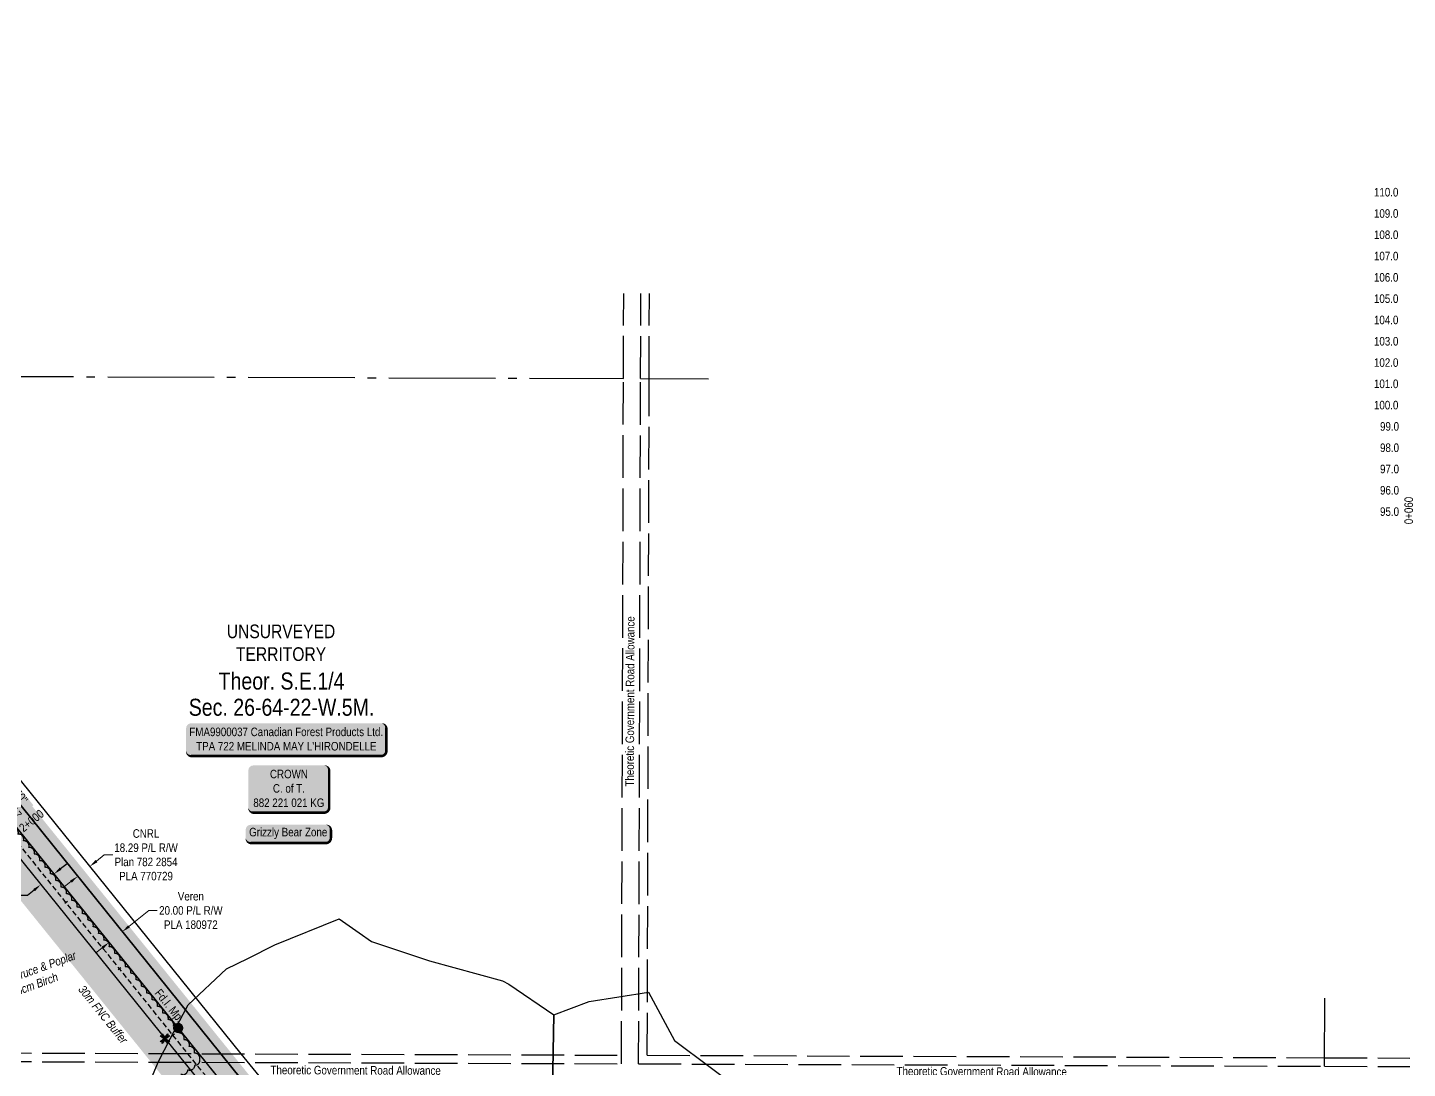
# Model space of a CAD drawing. Extents: x 481557 to 490744, y 6043801 to 6052728.
# Drawn here: x 486218 to 487837, y 6045832 to 6047053 of the extents above; entities that cross this region are included whole.
import ezdxf
from ezdxf.enums import TextEntityAlignment as Align

# ---------------------------------------------------------------- set-up
doc = ezdxf.new("R2010")
doc.units = 0
doc.header["$LTSCALE"] = 5
doc.header["$PDSIZE"] = 5
for name, pattern in [('0', [1, 1, 0]), ('foc-QUARTERLINE', [33, 25, -3, 2, -3]), ('foc-TIELINE', [1.875, 1.25, -0.625]), ('foc-UNSURVEYED', [12.5, 10, -2.5])]:
    doc.linetypes.add(name, pattern=pattern)
doc.layers.get('Defpoints').update_dxf_attribs({"color": 9})
for name, color, linetype in [('AS-OWNER', 7, 'Continuous'), ('AS-SURFACE IMPACT', 7, 'Continuous'), ('C-RW', 13, 'Continuous'), ('C-SYMBOL', 7, 'Continuous'), ('F-RW', 190, 'Continuous'), ('L-BD', 7, 'Continuous'), ('L-MON', 1, 'Continuous'), ('L-QSEC', 8, 'foc-QUARTERLINE'), ('L-ROAD-T', 7, 'Continuous'), ('L-UNS-T', 3, 'Continuous'), ('L-USEC', 7, 'foc-UNSURVEYED'), ('P-BUFFER-H 30m', 51, 'Continuous'), ('P-BUFFER-T', 40, 'Continuous'), ('P-PROPOSED', 10, 'Continuous'), ('P-PROPOSED-H', 21, 'Continuous'), ('P-TEMP-H', 41, 'Continuous'), ('P-TXT', 4, 'Continuous'), ('S-T7', 7, 'Continuous'), ('T-BUSH', 110, '0'), ('T-BUSH-T', 110, 'Continuous'), ('T-TIE', 201, 'foc-TIELINE'), ('WETLAND', 143, 'Continuous')]:
    doc.layers.add(name, color=color, linetype=linetype)
doc.layers.add('C-AR-T', color=13, linetype='Continuous', lineweight=9)
doc.layers.add('F-RW-T', color=190, linetype='Continuous', lineweight=9)
doc.styles.add('100L', font='ARIALN.TTF', dxfattribs={"height": 11})
doc.styles.add('175L', font='ARIALN.TTF', dxfattribs={"height": 20})
doc.styles.add('80', font='ARIALN.TTF', dxfattribs={"height": 10})
doc.styles.add('80CG', font='ARIALN.TTF', dxfattribs={"height": 10})
doc.styles.add('80L', font='ARIALN.TTF', dxfattribs={"height": 10})
doc.styles.add('80LS', font='ARIALNI.TTF', dxfattribs={"height": 10})
doc.dimstyles.new('Compass 5 000', dxfattribs={"dimscale": 5, "dimtxt": 9, "dimasz": 2, "dimexe": 0.2, "dimexo": 0.0625, "dimgap": 0.5, "dimtad": 0, "dimtih": 1, "dimtoh": 1, "dimzin": 0, "dimdsep": 46, "dimtxsty": '80CG', "dimcen": 0.1, "dimse1": 1, "dimse2": 1, "dimclrd": 256, "dimclrt": 256, "dimaunit": 1, "dimadec": 4, "dimazin": 0, "dimtfac": 0.06, "dimtofl": 0, "dimtmove": 0, "dimatfit": 1, "dimfxl": 0.2, "dimtolj": 1, "dimtzin": 0, "dimlwd": -1, "dimarcsym": 0})

# ---------------------------------------------------------------- blocks, each defined once
blk = doc.blocks.new('*U75')
h = blk.add_hatch(color=255)
edge = h.paths.add_edge_path()
edge.add_line((-111.5, -20), (111.5, -20))
edge.add_arc((111.5, -14), 6, 270, 360)
edge.add_line((117.5, -14), (117.5, 12.5))
edge.add_arc((111.5, 12.5), 6, 0, 90)
edge.add_line((111.5, 18.5), (-111.5, 18.5))
edge.add_arc((-111.5, 12.5), 6, 90, 180)
edge.add_line((-117.5, 12.5), (-117.5, -14))
edge.add_arc((-111.5, -14), 6, 180, 270)
at = {"color": 44, "flags": 128}
blk.add_lwpolyline([(-111.5, -20, 3, 3, 0), (111.5, -20, 3, 3, 0.414214), (117.5, -14, 3, 3, 0), (117.5, 12.5, 3, 0, 0.414214), (111.5, 18.5, 0, 0, 0), (-111.5, 18.5, 0, 0, 0.414214), (-117.5, 12.5, 0, 0, 0), (-117.5, -14, 0, 3, 0.414214)], format="xyseb", close=True, dxfattribs=at)
at = {"color": 44, "style": '80'}
blk.add_attdef('ENTER_TEXT_001', (-36, -5), '', height=10, dxfattribs=at)
blk = doc.blocks.new('*D66')
at = {"layer": 'C-AR-T', "transparency": 16777216}
for p, q in [((486337.2, 6045998.3), (486360.4, 6046016.9)), ((486360.4, 6046016.9), (486370.4, 6046016.9)), ((486306, 6045973.1), (486298.2, 6045966.8))]:
    blk.add_line(p, q, dxfattribs=at)
for points in [[(486336.2, 6045999.5), (486338.3, 6045997), (486329.5, 6045992)], [(486305, 6045974.4), (486307.1, 6045971.8), (486313.8, 6045979.4)]]:
    blk.add_solid(points, dxfattribs=at)
at = {"layer": 'Defpoints', "color": 0, "transparency": 16777216}
for p in [(486264.1, 6046041.1), (486279.7, 6046053.7), (486313.8, 6045979.4)]:
    blk.add_point(p, dxfattribs=at)
at = {"layer": 'C-AR-T', "transparency": 16777216, "insert": (486409.9, 6046016.9), "char_height": 10, "attachment_point": 5, "style": '80CG'}
blk.add_mtext('\\A1;Veren\\P20.00 P/L R/W\\PPLA 180972', dxfattribs=at)
blk = doc.blocks.new('*D70')
at = {"layer": 'Defpoints', "color": 0, "transparency": 16777216}
for p in [(486235.9, 6046137.1), (486221.6, 6046125.7), (486277, 6046057)]:
    blk.add_point(p, dxfattribs=at)
at = {"layer": 'F-RW-T', "transparency": 16777216}
for p, q in [((486299, 6046074.8), (486308.2, 6046082.2)), ((486308.2, 6046082.2), (486318.2, 6046082.2)), ((486269.2, 6046050.8), (486261.4, 6046044.5))]:
    blk.add_line(p, q, dxfattribs=at)
for points in [[(486298, 6046076.1), (486300.1, 6046073.5), (486291.2, 6046068.5)], [(486268.1, 6046052), (486270.2, 6046049.5), (486277, 6046057)]]:
    blk.add_solid(points, dxfattribs=at)
at = {"layer": 'F-RW-T', "transparency": 16777216, "insert": (486357.3, 6046082.2), "char_height": 10, "attachment_point": 5, "style": '80CG'}
blk.add_mtext('\\A1;CNRL\\P18.29 P/L R/W\\PPlan 782 2854\\PPLA 770729', dxfattribs=at)
blk = doc.blocks.new('fdia')
at = {"color": 255, "const_width": 1}
blk.add_lwpolyline([(-0.5, 0, 1), (0.5, 0, 1)], format="xyb", close=True, dxfattribs=at)
blk = doc.blocks.new('Fdiaa')
blk.add_blockref('fdia', (0, 0))
blk = doc.blocks.new('fdib')
at = {"color": 1, "const_width": 1.6}
blk.add_lwpolyline([(-0.4, 0, 1), (0.4, 0, 1)], format="xyb", close=True, dxfattribs=at)
at = {"color": 1}
blk.add_circle((0, 0), 0.8, dxfattribs=at)
blk = doc.blocks.new('Fdibb')
blk.add_blockref('fdib', (0, 0))
blk = doc.blocks.new('fdicc')
for name in ['Fdibb', 'Fdiaa']:
    blk.add_blockref(name, (0, 0))
blk = doc.blocks.new('FDI')
blk.add_blockref('fdicc', (0, 0))
blk = doc.blocks.new('TEMP')
h = blk.add_hatch(color=255)
h.dxf.hatch_style = 1
h.paths.add_polyline_path([(0, 0.25), (-0.67, 1.15), (-0.67, 0.67), (-1.15, 0.67), (-0.25, 0), (-1.15, -0.67), (-0.67, -0.67), (-0.67, -1.15), (0, -0.25), (0.67, -1.15), (0.67, -0.67), (1.15, -0.67), (0.25, 0), (1.15, 0.67), (0.67, 0.67), (0.67, 1.15)])
h.paths.add_polyline_path([(0.57, 0.85), (0.57, 0.57), (0.85, 0.57), (0.08, 0), (0.85, -0.57), (0.57, -0.57), (0.57, -0.85), (0, -0.08), (-0.57, -0.85), (-0.57, -0.57), (-0.85, -0.57), (-0.08, 0), (-0.85, 0.57), (-0.57, 0.57), (-0.57, 0.85), (0, 0.08)], flags=16)
h = blk.add_hatch(color=1)
h.dxf.hatch_style = 1
h.paths.add_polyline_path([(0, 0.08), (-0.57, 0.85), (-0.57, 0.57), (-0.85, 0.57), (-0.08, 0), (-0.85, -0.57), (-0.57, -0.57), (-0.57, -0.85), (0, -0.08), (0.57, -0.85), (0.57, -0.57), (0.85, -0.57), (0.08, 0), (0.85, 0.57), (0.57, 0.57), (0.57, 0.85)])
at = {"color": 1}
for p, q in [((-0.08, 0), (0.08, 0)), ((0, 0.08), (0, -0.08))]:
    blk.add_line(p, q, dxfattribs=at)
at = {"color": 255, "flags": 128}
blk.add_lwpolyline([(-0.25, 0), (-1.15, 0.67), (-0.67, 0.67), (-0.67, 1.15), (0, 0.25), (0.67, 1.15), (0.67, 0.67), (1.15, 0.67), (0.25, 0), (1.15, -0.67), (0.67, -0.67), (0.67, -1.15), (0, -0.25), (-0.67, -1.15), (-0.67, -0.67), (-1.15, -0.67)], close=True, dxfattribs=at)
at = {"color": 1, "flags": 128}
blk.add_lwpolyline([(-0.08, 0), (-0.85, 0.57), (-0.57, 0.57), (-0.57, 0.85), (0, 0.08), (0.57, 0.85), (0.57, 0.57), (0.85, 0.57), (0.08, 0), (0.85, -0.57), (0.57, -0.57), (0.57, -0.85), (0, -0.08), (-0.57, -0.85), (-0.57, -0.57), (-0.85, -0.57)], close=True, dxfattribs=at)
blk = doc.blocks.new('*D100')
at = {"layer": 'Defpoints', "color": 0, "transparency": 16777216}
for p in [(486233.7, 6046047.1), (486259.4, 6046047.2), (486243.8, 6046034.7)]:
    blk.add_point(p, dxfattribs=at)
at = {"layer": 'P-TXT', "transparency": 16777216}
for p, q in [((486257.1, 6046066), (486264.9, 6046072.2)), ((486226, 6046040.8), (486218.2, 6046034.6)), ((486218.2, 6046034.6), (486208.2, 6046034.6))]:
    blk.add_line(p, q, dxfattribs=at)
for points in [[(486256, 6046067.3), (486258.1, 6046064.7), (486249.3, 6046059.7)], [(486224.9, 6046042.1), (486227, 6046039.6), (486233.7, 6046047.1)]]:
    blk.add_solid(points, dxfattribs=at)
at = {"layer": 'P-TXT', "transparency": 16777216, "insert": (486191.8, 6046034.6), "char_height": 10, "attachment_point": 5, "style": '80CG'}
blk.add_mtext('\\A1;20.00', dxfattribs=at)
blk = doc.blocks.new('*U175')
h = blk.add_hatch(color=255)
edge = h.paths.add_edge_path()
edge.add_line((-44, -11.5), (44, -11.5))
edge.add_arc((44, -5.5), 6, 270, 360)
edge.add_line((50, -5.5), (50, 4))
edge.add_arc((44, 4), 6, 0, 90)
edge.add_line((44, 10), (-44, 10))
edge.add_arc((-44, 4), 6, 90, 180)
edge.add_line((-50, 4), (-50, -5.5))
edge.add_arc((-44, -5.5), 6, 180, 270)
at = {"color": 131, "flags": 128}
blk.add_lwpolyline([(-44, -11.5, 3, 3, 0), (44, -11.5, 3, 3, 0.414214), (50, -5.5, 3, 3, 0), (50, 4, 3, 0, 0.414214), (44, 10, 0, 0, 0), (-44, 10, 0, 0, 0.414214), (-50, 4, 0, 0, 0), (-50, -5.5, 0, 3, 0.414214)], format="xyseb", close=True, dxfattribs=at)
at = {"color": 131, "style": '80'}
blk.add_attdef('ENTER_TEXT_001', (-36, -5), '', height=10, dxfattribs=at)
blk = doc.blocks.new('*U32')
h = blk.add_hatch(color=255)
edge = h.paths.add_edge_path()
edge.add_line((-41.5, -28.5), (41.5, -28.5))
edge.add_arc((41.5, -22.5), 6, 270, 360)
edge.add_line((47.5, -22.5), (47.5, 21))
edge.add_arc((41.5, 21), 6, 0, 90)
edge.add_line((41.5, 27), (-41.5, 27))
edge.add_arc((-41.5, 21), 6, 90, 180)
edge.add_line((-47.5, 21), (-47.5, -22.5))
edge.add_arc((-41.5, -22.5), 6, 180, 270)
at = {"color": 14, "flags": 128}
blk.add_lwpolyline([(-41.5, -28.5, 3, 3, 0), (41.5, -28.5, 3, 3, 0.414214), (47.5, -22.5, 3, 3, 0), (47.5, 21, 3, 0, 0.414214), (41.5, 27, 0, 0, 0), (-41.5, 27, 0, 0, 0.414214), (-47.5, 21, 0, 0, 0), (-47.5, -22.5, 0, 3, 0.414214)], format="xyseb", close=True, dxfattribs=at)
at = {"color": 14, "style": '80'}
blk.add_attdef('ENTER_TEXT_001', (-26.8, -4.9), '', height=10, dxfattribs=at)

msp = doc.modelspace()

# ---------------------------------------------------------------- hatches: boundary and pattern name
at = {"layer": 'P-BUFFER-H 30m'}
h = msp.add_hatch(color=256, dxfattribs=at)
h.dxf.hatch_style = 1
edge = h.paths.add_edge_path()
edge.add_line((484340.381, 6048613.97), (484003.208, 6048912.075))
edge.add_line((484003.208, 6048912.075), (483912.878, 6049036.152))
edge.add_arc((483888.624, 6049018.495), 30, 36.05524, 126.05524)
edge.add_line((483870.967, 6049042.749), (483823.881, 6049008.469))
edge.add_line((483823.881, 6049008.469), (483769.927, 6049082.579))
edge.add_arc((483745.674, 6049064.922), 30, 36.05524, 74.636786)
edge.add_arc((483723.651, 6049095.172), 30, 357.473695, 396.05524)
edge.add_line((483747.905, 6049112.829), (483721.023, 6049149.754))
edge.add_arc((483696.77, 6049132.097), 30, 36.05524, 90.111212)
edge.add_line((483696.711, 6049162.097), (483696.751, 6049173.225))
edge.add_arc((483666.751, 6049173.33), 30, 359.797904, 396.05524)
edge.add_line((483691.004, 6049190.987), (483344.157, 6049667.416))
edge.add_arc((483319.903, 6049649.759), 30, 36.05524, 50.961766)
edge.add_line((483338.798, 6049673.061), (483192.043, 6049792.063))
edge.add_line((483192.043, 6049792.063), (483068.853, 6049891.956))
edge.add_line((483068.853, 6049891.956), (483068.906, 6049973.808))
edge.add_arc((483038.906, 6049973.827), 30, 359.962988, 377.004049)
edge.add_line((483067.595, 6049982.6), (483024.782, 6050122.599))
edge.add_arc((482996.093, 6050113.826), 30, 17.004049, 69.763828)
edge.add_line((483006.47, 6050141.974), (483015.33, 6050158.643))
edge.add_arc((482988.84, 6050172.723), 30, 332.008161, 353.661808)
edge.add_line((483018.656, 6050169.411), (483037.528, 6050339.308))
edge.add_line((483037.528, 6050339.308), (483126.42, 6050329.434))
edge.add_arc((483129.732, 6050359.251), 30, 263.661808, 353.661808)
edge.add_line((483159.548, 6050355.939), (483161.755, 6050375.806))
edge.add_arc((483131.939, 6050379.118), 30, 353.661808, 443.661808)
edge.add_line((483135.25, 6050408.934), (482996.674, 6050424.327))
edge.add_arc((482993.362, 6050394.51), 30, 83.661808, 173.661808)
edge.add_line((482963.546, 6050397.822), (482954.388, 6050315.372))
edge.add_line((482954.388, 6050315.372), (482908.511, 6050113.203))
edge.add_arc((482937.767, 6050106.564), 30, 167.214757, 257.214757)
edge.add_line((482931.128, 6050077.308), (482956.766, 6050071.49))
edge.add_line((482956.766, 6050071.49), (482988.912, 6049966.37))
edge.add_line((482988.912, 6049966.37), (482988.848, 6049868.165))
edge.add_arc((483018.848, 6049868.146), 30, 179.962988, 230.961766)
edge.add_line((482999.953, 6049844.844), (483141.663, 6049729.933))
edge.add_line((483141.663, 6049729.933), (483283.338, 6049615.05))
edge.add_line((483283.338, 6049615.05), (483642.378, 6049121.874))
edge.add_arc((483666.632, 6049139.531), 30, 216.05524, 270.111212)
edge.add_line((483666.69, 6049109.531), (483666.651, 6049098.403))
edge.add_arc((483696.65, 6049098.298), 30, 179.797904, 217.303869)
edge.add_line((483672.787, 6049080.116), (483675.185, 6049076.97))
edge.add_arc((483699.048, 6049095.151), 30, 217.303869, 254.249544)
edge.add_arc((483720.878, 6049065.019), 30, 177.595482, 216.05524)
edge.add_line((483696.624, 6049047.362), (483762.131, 6048957.382))
edge.add_line((483762.131, 6048957.382), (483689.322, 6048904.388))
edge.add_arc((483706.976, 6048880.133), 30, 126.048728, 216.048728)
edge.add_line((483682.721, 6048862.478), (483688.606, 6048854.393))
edge.add_arc((483712.861, 6048872.048), 30, 216.048728, 306.048728)
edge.add_line((483730.515, 6048847.792), (483811.244, 6048906.55))
edge.add_arc((483793.59, 6048930.806), 30, 306.048728, 312.387022)
edge.add_arc((483812.889, 6048938.633), 30, 271.76727, 306.05524)
edge.add_line((483830.546, 6048914.379), (483877.632, 6048948.659))
edge.add_line((483877.632, 6048948.659), (483941.753, 6048860.583))
edge.add_arc((483966.007, 6048878.24), 30, 216.05524, 228.519101)
edge.add_line((483946.136, 6048855.765), (484284.245, 6048556.832))
edge.add_line((484284.245, 6048556.832), (485176.199, 6047451.079))
edge.add_line((485176.199, 6047451.079), (485115.331, 6047401.981))
edge.add_arc((485134.167, 6047378.631), 30, 128.89134, 162.898988)
edge.add_arc((485121.912, 6047362.344), 30, 123.182874, 128.14601)
edge.add_line((485103.382, 6047385.938), (485024.739, 6047324.171))
edge.add_arc((485043.269, 6047300.578), 30, 128.14601, 218.14601)
edge.add_line((485019.675, 6047282.048), (485025.852, 6047274.183))
edge.add_arc((485049.445, 6047292.713), 30, 218.14601, 308.14601)
edge.add_line((485067.975, 6047269.12), (485138.977, 6047324.885))
edge.add_line((485138.977, 6047324.885), (485407.647, 6046991.815))
edge.add_arc((485430.997, 6047010.651), 30, 218.89134, 247.615614)
edge.add_line((485419.573, 6046982.911), (485422.084, 6046981.877))
edge.add_line((485422.084, 6046981.877), (485493.919, 6046892.816))
edge.add_arc((485517.27, 6046911.651), 30, 218.889225, 255.640835)
edge.add_line((485509.83, 6046882.588), (485524.425, 6046878.852))
edge.add_line((485524.425, 6046878.852), (486832.586, 6045257.03))
edge.add_line((486832.586, 6045257.03), (487266.202, 6044719.512))
edge.add_line((487266.202, 6044719.512), (487219.98, 6044719.388))
edge.add_arc((487220.061, 6044689.388), 30, 90.15427, 180.15427)
edge.add_line((487190.061, 6044689.307), (487190.088, 6044679.312))
edge.add_arc((487220.088, 6044679.393), 30, 180.15427, 270.15427)
edge.add_line((487220.168, 6044649.393), (487324.124, 6044649.673))
edge.add_arc((487324.044, 6044679.673), 30, 270.15427, 270.616912)
edge.add_arc((487340.88, 6044674.721), 30, 236.602714, 270.15427)
edge.add_line((487340.961, 6044644.721), (487521.159, 6044645.206))
edge.add_arc((487521.079, 6044675.206), 30, 270.15427, 360.15427)
edge.add_line((487551.078, 6044675.287), (487551.025, 6044695.276))
edge.add_arc((487521.025, 6044695.196), 30, 0.15427, 90.15427)
edge.add_line((487520.944, 6044725.195), (487364.729, 6044724.775))
edge.add_line((487364.729, 6044724.775), (486894.845, 6045307.251))
edge.add_line((486894.845, 6045307.251), (485576.26, 6046941.996))
edge.add_arc((485552.909, 6046923.162), 30, 38.889638, 75.640835)
edge.add_line((485560.349, 6046952.224), (485545.755, 6046955.96))
edge.add_line((485545.755, 6046955.96), (485476.308, 6047042.059))
edge.add_arc((485452.958, 6047023.225), 30, 38.889225, 67.615614)
edge.add_line((485464.382, 6047050.964), (485461.869, 6047051.999))
edge.add_line((485461.869, 6047051.999), (485204.461, 6047371.107))
edge.add_line((485204.461, 6047371.107), (485265.329, 6047420.206))
edge.add_arc((485246.493, 6047443.556), 30, 308.89134, 398.89134)
edge.add_line((485269.843, 6047462.392), (484486.955, 6048432.936))
edge.add_line((484486.955, 6048432.936), (484492.388, 6048439.076))
edge.add_arc((484469.921, 6048458.956), 30, 318.496338, 408.424467)
edge.add_line((484489.829, 6048481.398), (484342.29, 6048612.277))
edge.add_line((484342.29, 6048612.277), (484340.381, 6048613.97))
at = {"layer": 'P-PROPOSED-H'}
h = msp.add_hatch(color=256, dxfattribs=at)
h.dxf.hatch_style = 1
h.paths.add_polyline_path([(483720.878, 6049065.019), (483812.889, 6048938.633), (483884.229, 6048990.57), (483966.007, 6048878.24), (484306.009, 6048577.634), (485218.384, 6047446.565), (485134.167, 6047378.631), (485430.997, 6047010.651), (485440.612, 6047006.691), (485517.27, 6046911.651), (485541.519, 6046905.443), (486855.937, 6045275.864), (487340.88, 6044674.721), (487521.079, 6044675.206), (487521.025, 6044695.196), (487350.416, 6044694.736), (486871.495, 6045288.415), (485552.909, 6046923.162), (485528.66, 6046929.369), (485452.958, 6047023.225), (485443.342, 6047027.185), (485162.276, 6047375.622), (485246.493, 6047443.556), (484320.51, 6048591.495), (483980.883, 6048891.77), (483888.624, 6049018.495), (483817.284, 6048966.559), (483745.674, 6049064.922)])

# ---------------------------------------------------------------- linework, layer by layer
at = {"layer": 'C-RW', "flags": 128}
msp.add_lwpolyline([(486111.665, 6046262.286), (486445.186, 6045848.788), (486469.502, 6045818.542), (486913.656, 6045267.988), (486943.711, 6045230.732), (487120.033, 6045012.16), (487392.134, 6044674.859), (487415.686, 6044674.888), (487417.306, 6044674.892), (487521.028, 6044675.143), (487521.082, 6044655.154), (487431.779, 6044654.937), (487408.339, 6044654.881), (487382.707, 6044654.818), (487366.507, 6044674.79), (486871.495, 6045288.415), (486395.099, 6045879.024), (486111.423, 6046230.794)], dxfattribs=at)
at = {"layer": 'F-RW', "flags": 128}
for points in [[(486111.604, 6046291.291), (486468.672, 6045848.704), (486493.068, 6045818.441), (486913.738, 6045296.932), (486943.644, 6045259.822), (487143.503, 6045012.074), (487415.689, 6044674.926), (487431.819, 6044654.937), (487434.952, 6044651.055), (487449.185, 6044633.147), (487450.839, 6044631.095), (487474.982, 6044601.167), (487736.188, 6044276.391), (487793.272, 6044205.593), (487835.81, 6044152.835)], [(487835.733, 6044123.811), (487769.722, 6044205.682), (487736.113, 6044248.349), (487451.545, 6044601.105), (487427.401, 6044631.034), (487411.283, 6044651.014), (487408.191, 6044654.848), (487392.134, 6044674.859), (487120.033, 6045012.16), (486943.711, 6045230.732), (486913.656, 6045267.988), (486469.502, 6045818.542), (486445.186, 6045848.788), (486111.665, 6046262.286)]]:
    msp.add_lwpolyline(points, dxfattribs=at)
at = {"layer": 'L-QSEC'}
for p, q in [((486147.299, 6046643.835), (486917.522, 6046641.096)), ((486937.628, 6046641.024), (487017.469, 6046640.738)), ((487740.3, 6045834.068), (487740.509, 6045913.909))]:
    msp.add_line(p, q, dxfattribs=at)
at = {"layer": 'L-USEC'}
for p, q in [((486917.522, 6046641.096), (486917.804, 6046741.043)), ((486937.629, 6046641.04), (486937.91, 6046740.972)), ((486947.682, 6046641.012), (486947.963, 6046740.936)), ((486915.258, 6045837.061), (486917.522, 6046641.096)), ((486935.364, 6045836.988), (486937.629, 6046641.04)), ((486945.445, 6045847.005), (486947.682, 6046641.012)), ((486110.301, 6045849.98), (486915.309, 6045847.114)), ((486945.445, 6045847.005), (487740.337, 6045844.121)), ((486110.265, 6045839.927), (486915.273, 6045837.061)), ((486935.364, 6045836.988), (487740.3, 6045834.068)), ((487740.3, 6045834.068), (487840.226, 6045833.706)), ((487740.337, 6045844.121), (487840.252, 6045843.759))]:
    msp.add_line(p, q, dxfattribs=at)
at = {"layer": 'T-BUSH', "flags": 128}
msp.add_lwpolyline([(486726.766, 6045386.499, 0.52056705), (486736.701, 6045387.586, 0.52056705), (486746.637, 6045388.672, 0.52056705), (486756.572, 6045389.758, 0.52056705), (486765.608, 6045393.303, 0.52056705), (486765.572, 6045401.32, 0.52056705), (486761.594, 6045410.489, 0.52056705), (486757.616, 6045419.658, 0.52056705), (486753.638, 6045428.826, 0.52056705), (486748.294, 6045437.167, 0.52056705), (486742.006, 6045444.936, 0.52056705), (486735.718, 6045452.705, 0.52056705), (486729.43, 6045460.474, 0.52056705), (486723.142, 6045468.243, 0.52056705), (486716.854, 6045476.012, 0.52056705), (486710.566, 6045483.781, 0.52056705), (486704.278, 6045491.55, 0.52056705), (486697.99, 6045499.318, 0.52056705), (486691.702, 6045507.087, 0.52056705), (486685.414, 6045514.856, 0.52056705), (486679.127, 6045522.625, 0.52056705), (486672.839, 6045530.394, 0.52056705), (486666.551, 6045538.163, 0.52056705), (486660.268, 6045545.936, 0.52056705), (486654.026, 6045553.742, 0.52056705), (486647.784, 6045561.548, 0.52056705), (486641.542, 6045569.354, 0.52056705), (486635.3, 6045577.159, 0.52056705), (486629.058, 6045584.965, 0.52056705), (486622.816, 6045592.771, 0.52056705), (486616.574, 6045600.577, 0.52056705), (486610.332, 6045608.383, 0.52056705), (486604.091, 6045616.189, 0.52056705), (486597.838, 6045623.987, 0.52056705), (486591.557, 6045631.76, 0.52056705), (486585.275, 6045639.534, 0.52056705), (486578.993, 6045647.308, 0.52056705), (486572.712, 6045655.082, 0.52056705), (486566.43, 6045662.856, 0.52056705), (486560.148, 6045670.63, 0.52056705), (486553.867, 6045678.404, 0.52056705), (486547.585, 6045686.178, 0.52056705), (486541.303, 6045693.952, 0.52056705), (486535.022, 6045701.726, 0.52056705), (486528.74, 6045709.5, 0.52056705), (486522.458, 6045717.274, 0.52056705), (486516.177, 6045725.048, 0.52056705), (486509.895, 6045732.822, 0.52056705), (486503.613, 6045740.596, 0.52056705), (486497.332, 6045748.37, 0.52056705), (486491.05, 6045756.144, 0.52056705), (486484.768, 6045763.918, 0.52056705), (486478.487, 6045771.692, 0.52056705), (486470.839, 6045771.322, 0.52056705), (486463.777, 6045775.658, 0.52056705), (486457.178, 6045783.165, 0.52056705), (486449.553, 6045781.024, 0.52056705), (486441.522, 6045775.074, 0.52056705), (486434.639, 6045778.188, 0.52056705), (486428.345, 6045785.952, 0.52056705), (486422.052, 6045793.716, 0.52056705), (486415.758, 6045801.481, 0.52056705), (486409.464, 6045809.245, 0.52056705), (486403.17, 6045817.009, 0.52056705), (486398.123, 6045824.581, 0.52056705), (486406.457, 6045830.098, 0.52056705), (486414.792, 6045835.614, 0.52056705), (486420.219, 6045841.61, 0.52056705), (486414.096, 6045849.51, 0.52056705), (486407.973, 6045857.409, 0.52056705), (486401.85, 6045865.308, 0.52056705), (486395.727, 6045873.208, 0.52056705), (486389.524, 6045881.044, 0.52056705), (486383.241, 6045888.817, 0.52056705), (486376.959, 6045896.591, 0.52056705), (486370.676, 6045904.364, 0.52056705), (486364.393, 6045912.137, 0.52056705), (486358.111, 6045919.91, 0.52056705), (486351.828, 6045927.683, 0.52056705), (486345.545, 6045935.456, 0.52056705), (486339.263, 6045943.229, 0.52056705), (486332.98, 6045951.003, 0.52056705), (486326.697, 6045958.776, 0.52056705), (486320.415, 6045966.549, 0.52056705), (486314.132, 6045974.322, 0.52056705), (486307.848, 6045982.094, 0.52056705), (486301.564, 6045989.866, 0.52056705), (486295.28, 6045997.638, 0.52056705), (486288.995, 6046005.41, 0.52056705), (486282.711, 6046013.182, 0.52056705), (486276.427, 6046020.954, 0.52056705), (486270.143, 6046028.725, 0.52056705), (486263.859, 6046036.497, 0.52056705), (486257.574, 6046044.269, 0.52056705), (486251.29, 6046052.041, 0.52056705), (486245.006, 6046059.813, 0.52056705), (486238.722, 6046067.585, 0.52056705), (486232.438, 6046075.357, 0.52056705), (486226.153, 6046083.129, 0.52056705), (486219.869, 6046090.901, 0.52056705), (486213.585, 6046098.673, 0.52056705), (486207.301, 6046106.444, 0.52056705), (486201.017, 6046114.216, 0.52056705), (486194.732, 6046121.988, 0.52056705), (486188.448, 6046129.76, 0.52056705), (486182.164, 6046137.532, 0.52056705), (486175.88, 6046145.304, 0.52056705), (486169.596, 6046153.076, 0.52056705), (486163.311, 6046160.848, 0.52056705), (486157.027, 6046168.62, 0.52056705), (486150.743, 6046176.392, 0.52056705), (486144.471, 6046184.173, 0.52056705), (486138.266, 6046192.009, 0.52056705), (486132.061, 6046199.844, 0.52056705), (486125.857, 6046207.68, 0.52056705), (486119.652, 6046215.515, 0.52056705), (486113.457, 6046223.358, 0.52056705), (486107.263, 6046231.203, 0.52056705), (486101.07, 6046239.047, 0.52056705), (486094.876, 6046246.891, 0.52056705), (486088.683, 6046254.736, 0.52056705), (486082.479, 6046262.571, 0.52056705), (486076.156, 6046270.313, 0.52056705), (486069.834, 6046278.054, 0.52056705), (486063.512, 6046285.795, 0.52056705), (486057.19, 6046293.536, 0.52056705), (486050.868, 6046301.277, 0.52056705), (486044.546, 6046309.018, 0.52056705), (486038.224, 6046316.759, 0.52056705), (486031.554, 6046321.737, 0.52056705), (486023.511, 6046315.804, 0.52056705), (486015.467, 6046309.871, 0.52056705), (486007.734, 6046306.262, 0.52056705), (486001.53, 6046314.098, 0.52056705), (485995.325, 6046321.933, 0.52056705), (485989.121, 6046329.769, 0.52056705), (485982.917, 6046337.605, 0.52056705), (485976.712, 6046345.441, 0.52056705), (485970.508, 6046353.277, 0.52056705), (485976.966, 6046360.282, 0.52056705), (485984.14, 6046367.241, 0.52056705), (485991.314, 6046374.2, 0.52056705), (485985.628, 6046381.943, 0.52056705), (485979.353, 6046389.722, 0.52056705), (485973.077, 6046397.5, 0.52056705), (485966.802, 6046405.279, 0.52056705), (485960.526, 6046413.058, 0.52056705), (485954.25, 6046420.837, 0.52056705), (485947.975, 6046428.616, 0.52056705), (485941.699, 6046436.395, 0.52056705), (485935.424, 6046444.173, 0.52056705), (485929.882, 6046446.894, 0.52056705), (485926.077, 6046437.652, 0.52056705), (485920.431, 6046423.938, 0.52056705)], format="xyb", dxfattribs=at)
at = {"layer": 'T-TIE'}
for p, q in [((486265.014, 6046027.456), (486261.903, 6046024.946)), ((486327.764, 6045949.662), (486324.653, 6045947.152)), ((486390.515, 6045871.868), (486387.403, 6045869.358))]:
    msp.add_line(p, q, dxfattribs=at)
at = {"layer": 'WETLAND'}
for points in [[(486359.253, 6045810.085), (486371.745, 6045839.704), (486385.765, 6045866.328), (486400.99, 6045895.239), (486406.786, 6045906.245), (486451.677, 6045948.361), (486476.62, 6045960.757), (486508.312, 6045976.508), (486583.915, 6046007.083), (486607.409, 6045990.568), (486621.867, 6045980.404), (486689.741, 6045957.698), (486775.69, 6045934.5), (486782.878, 6045930.614), (486835.665, 6045894.331), (486835.665, 6045894.331), (486832.8, 6045721.629)], [(486832.8, 6045721.629), (486835.665, 6045894.331), (486877.407, 6045910.118), (486946.893, 6045921.105), (486977.317, 6045864.49), (487061.066, 6045801.59)]]:
    msp.add_lwpolyline(points, dxfattribs=at)

# ---------------------------------------------------------------- block references
at = {"layer": 'AS-OWNER', "color": 4}
ref = msp.add_blockref('*U32', (486524.778, 6046160.205), dxfattribs=dict(at, xscale=0.99947139, yscale=0.99947139, zscale=0.99947139))
ref.add_attrib('ENTER_TEXT_001', 'CROWN', (486502.73, 6046172.04), dxfattribs={"layer": '0', "color": 14, "height": 9.9947, "style": '80'})
ref.add_attrib('ENTER_TEXT_002', 'C. of T.', (486506.224, 6046155.205), dxfattribs={"layer": '0', "color": 14, "height": 9.9947, "style": '80'})
ref.add_attrib('ENTER_TEXT_003', '882 221 021 KG', (486483.194, 6046138.37), dxfattribs={"layer": '0', "color": 14, "height": 9.99471, "style": '80'})
at = {"layer": 'AS-SURFACE IMPACT'}
ref = msp.add_blockref('*U75', (486521.816, 6046218.116), dxfattribs=at)
ref.add_attrib('ENTER_TEXT_001', 'FMA9900037 Canadian Forest Products Ltd.', (486408.149, 6046221.534), dxfattribs={"layer": '0', "color": 44, "height": 10, "style": '80'})
ref.add_attrib('ENTER_TEXT_002', "TPA 722 MELINDA MAY L'HIRONDELLE", (486416.164, 6046204.69), dxfattribs={"layer": '0', "color": 44, "height": 10, "style": '80'})
at = {"layer": 'L-MON', "xscale": 5.000000000000009, "yscale": 5.000000000000009, "zscale": 5.000000000000009}
msp.add_blockref('FDI', (486395.022, 6045879.025), dxfattribs=at)
at = {"layer": 'L-MON', "color": 2, "xscale": 4.997356950000007, "yscale": 4.997356950000007, "zscale": 4.997356950000007}
msp.add_blockref('TEMP', (486379.475, 6045866.459), dxfattribs=at)
at = {"layer": 'P-TEMP-H'}
ref = msp.add_blockref('*U175', (486524.217, 6046107.537), dxfattribs=at)
ref.add_attrib('ENTER_TEXT_001', 'Grizzly Bear Zone', (486478.306, 6046103.919), dxfattribs={"layer": '0', "color": 131, "height": 10, "style": '80'})

# ---------------------------------------------------------------- texts
at = {"style": '80'}
msp.add_text('0+060', height=9.9947, rotation=90, dxfattribs=at).set_placement((487838.924, 6046502.353), align=Align.MIDDLE_RIGHT)
at = {"layer": 'C-SYMBOL', "color": 3, "insert": (486516.312, 6046296.187), "char_height": 20, "width": 215.98445, "attachment_point": 2, "line_spacing_factor": 0.922857, "style": '175L'}
msp.add_mtext('Theor. S.E.1/4 \\PSec. 26-64-22-W.5M.', dxfattribs=at)
at = {"layer": 'L-BD', "insert": (486214.259, 6046153.921), "char_height": 9.99471, "width": 34.57694, "attachment_point": 2, "rotation": 308.8853, "style": '80L', "bg_fill": 1, "box_fill_scale": 1, "bg_fill_color": 51, "bg_fill_transparency": 0}
msp.add_mtext("40'' 844.17", dxfattribs=at)
at = {"layer": 'L-MON', "style": '80L'}
msp.add_text('Fd.I. Mp.', height=9.9947, rotation=308.840508, dxfattribs=at).set_placement((486383.894, 6045904.467), align=Align.MIDDLE)
at = {"layer": 'L-ROAD-T', "style": '80L'}
for rotation, p in [(89.796681, (486925.158, 6046262.282)), (359.789714, (486603.261, 6045829.409)), (359.789714, (487337.909, 6045828.032))]:
    msp.add_text('Theoretic Government Road Allowance', height=9.99468, rotation=rotation, dxfattribs=at).set_placement(p, align=Align.MIDDLE_CENTER)
at = {"layer": 'L-UNS-T', "color": 3, "insert": (486515.714, 6046331.023), "char_height": 16, "attachment_point": 5, "style": '80L'}
msp.add_mtext_dynamic_manual_height_columns('UNSURVEYED TERRITORY', width=126.5475, gutter_width=47.55, heights=[0], dxfattribs=at)
at = {"layer": 'S-T7', "style": '80'}
for s, p in [('110.0', (487798.17, 6046859.832)), ('109.0', (487798.17, 6046834.846)), ('108.0', (487798.17, 6046809.859)), ('107.0', (487798.17, 6046784.872)), ('106.0', (487798.17, 6046759.885)), ('105.0', (487798.17, 6046734.899)), ('104.0', (487798.17, 6046709.912)), ('103.0', (487798.17, 6046684.925)), ('102.0', (487798.17, 6046659.938)), ('101.0', (487798.17, 6046634.951)), ('100.0', (487798.17, 6046609.965)), ('99.0', (487805.309, 6046584.978)), ('98.0', (487805.309, 6046559.991)), ('97.0', (487805.309, 6046535.004)), ('96.0', (487805.309, 6046510.017)), ('95.0', (487805.309, 6046485.031))]:
    msp.add_text(s, height=9.9947, dxfattribs=at).set_placement(p, align=Align.MIDDLE_LEFT)
at = {"layer": 'T-TIE', "insert": (486219.768, 6046126.176), "char_height": 9.9947, "width": 29.94793, "attachment_point": 2, "rotation": 38.890448, "style": '100L', "bg_fill": 1, "box_fill_scale": 1, "bg_fill_color": 51, "bg_fill_transparency": 0}
msp.add_mtext('2+000', dxfattribs=at)

# ---------------------------------------------------------------- dimensions: what is measured, and where the dimension line sits
at = {"layer": 'C-AR-T', "color": 6}
dim = msp.add_linear_dim(base=(486313.815, 6045979.365), p1=(486279.702, 6046053.663), p2=(486264.067, 6046041.054), angle=218.883739, text='Veren\\P20.00 P/L R/W\\PPLA 180972', dimstyle='Compass 5 000', dxfattribs=at)
dim.commit()
dim.dimension.update_dxf_attribs({"geometry": '*D66', "text_midpoint": (486409.916, 6046016.913), "dimtype": 161})
at = {"layer": 'F-RW-T', "color": 6}
dim = msp.add_linear_dim(base=(486276.978, 6046057.029), p1=(486235.892, 6046137.14), p2=(486221.648, 6046125.656), angle=218.877403, text='CNRL\\P18.29 P/L R/W\\PPlan 782 2854\\PPLA 770729', dimstyle='Compass 5 000', dxfattribs=at)
dim.commit()
dim.dimension.update_dxf_attribs({"geometry": '*D70', "text_midpoint": (486357.264, 6046082.184), "dimtype": 161})
at = {"layer": 'P-TXT'}
dim = msp.add_aligned_dim(p1=(486259.352, 6046047.219), p2=(486243.794, 6046034.669), distance=-16.005, text='20.00', dimstyle='Compass 5 000', dxfattribs=at)
dim.commit()
dim.dimension.update_dxf_attribs({"geometry": '*D100', "text_midpoint": (486191.787, 6046034.57)})

# ---------------------------------------------------------------- next in the draw order: texts
at = {"layer": 'P-BUFFER-T', "insert": (486284.698, 6045930.52), "char_height": 9.99479, "attachment_point": 1, "rotation": 308.901906, "style": '80LS', "bg_fill": 3, "box_fill_scale": 1.15, "bg_fill_color": 256, "bg_fill_true_color": 256, "bg_fill_transparency": 0}
msp.add_mtext_dynamic_manual_height_columns('\\pi0.38575;30m FNC Buffer', width=83.85234, gutter_width=50.027, heights=[0], dxfattribs=at)

# ---------------------------------------------------------------- next in the draw order: linework, layer by layer
at = {"layer": 'P-PROPOSED', "flags": 128}
msp.add_lwpolyline([(485541.519, 6046905.443), (486855.937, 6045275.864), (487340.88, 6044674.721), (487521.079, 6044675.206), (487521.025, 6044695.196), (487350.416, 6044694.736), (486871.495, 6045288.415), (485552.909, 6046923.162)], dxfattribs=at)
at = {"layer": 'T-TIE'}
msp.add_lwpolyline([(487521.052, 6044685.201), (487345.724, 6044684.73), (486863.613, 6045282.126), (486387.238, 6045872.747), (485857.523, 6046529.453)], dxfattribs=at)

# ---------------------------------------------------------------- next in the draw order: texts
at = {"layer": 'T-BUSH-T', "insert": (486211.268, 6045947.271), "char_height": 10, "width": 135.05907, "attachment_point": 2, "rotation": 20, "style": '80LS'}
msp.add_mtext('35-55cm Spruce & Poplar\\P\\pt70;10-25cm Birch', dxfattribs=at)

doc.saveas('drawing.dxf')
